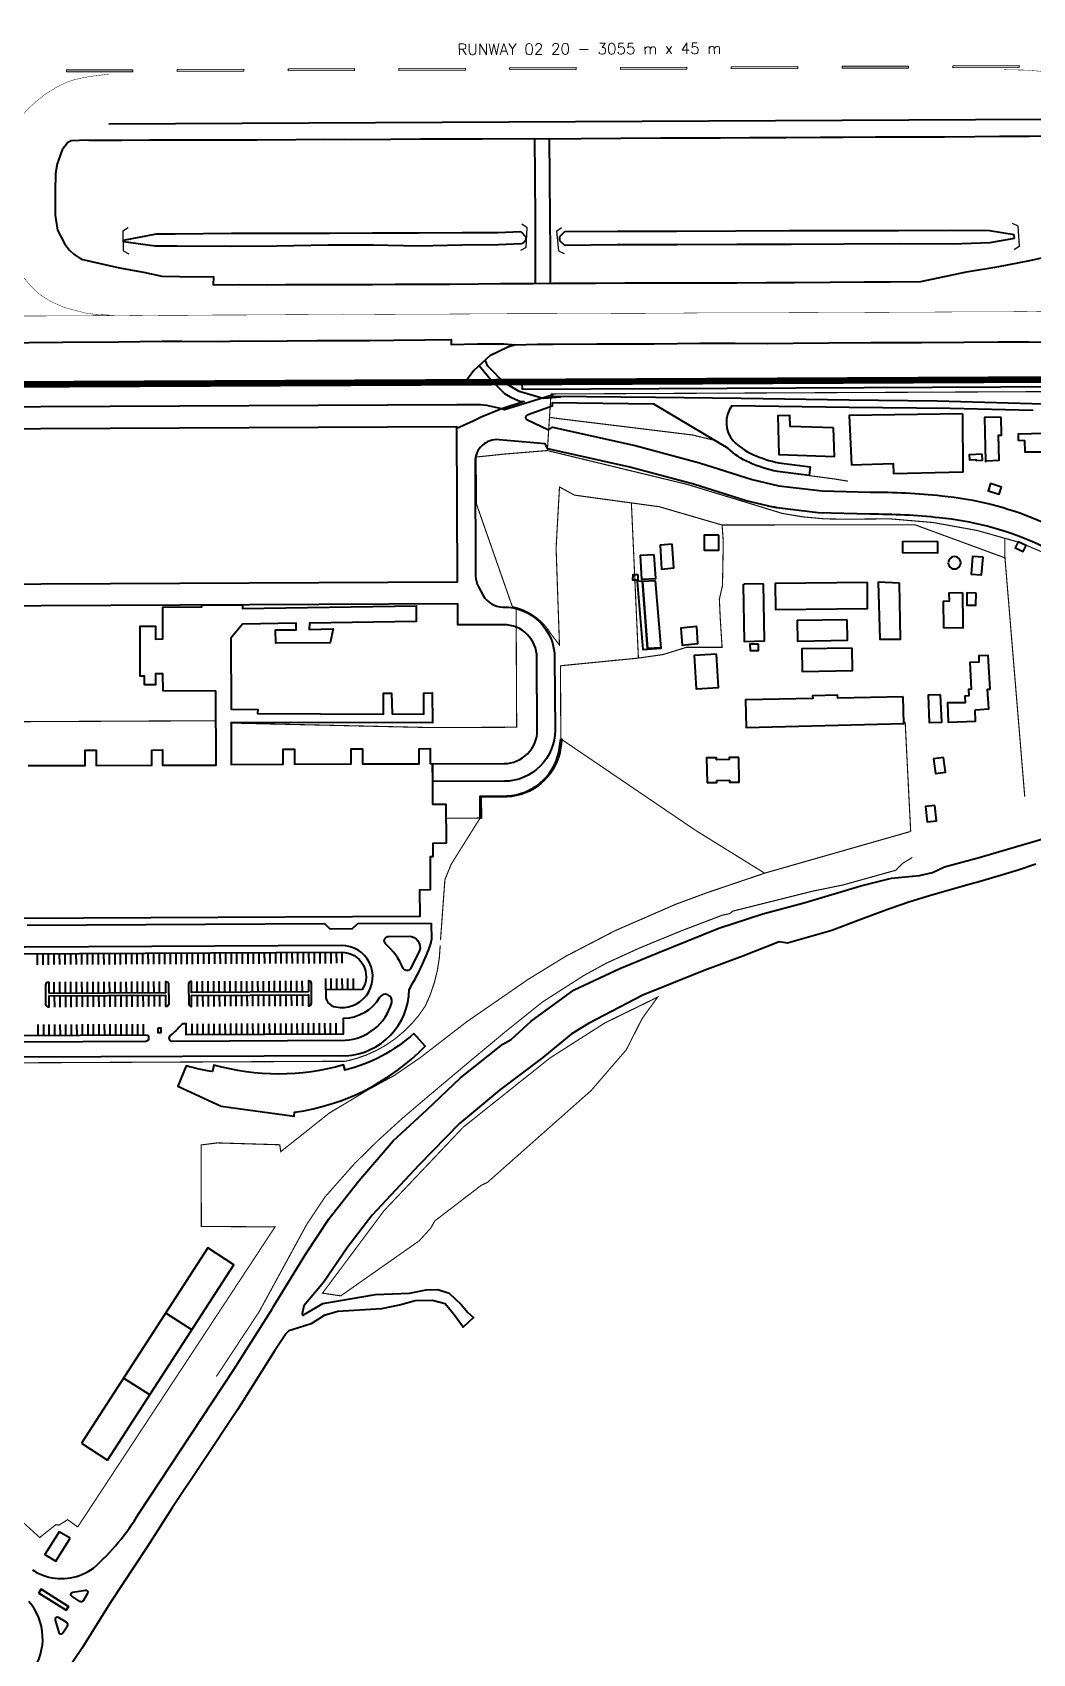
# Model space of a CAD drawing. Header units: metres. Extents: x 428 to 1115, y -4076 to 3914.
# Drawn here: x 932.358 to 932.749, y -369.379 to -368.745 of the extents above; entities that cross this region are included whole.
import ezdxf

# ---------------------------------------------------------------- set-up
doc = ezdxf.new("R2010")
doc.units = ezdxf.units.M
doc.header["$MEASUREMENT"] = 0
for name, pattern in [('CENTER', [50.8, 31.75, -6.35, 6.35, -6.35]), ('DASHED', [0.75, 0.5, -0.25]), ('HIDDEN', [9.525, 6.35, -3.175])]:
    doc.linetypes.add(name, pattern=pattern)
for name, color, linetype, lineweight in [('C-ANNO-SYMB-1', 253, 'Continuous', 5), ('C-BLDG', 253, 'Continuous', 5), ('C-CLER-AERO', 253, 'Continuous', 5), ('C-FENC-AIRF-SECU', 253, 'DASHED', 0), ('C-NTWK-WATR-AIRF', 253, 'HIDDEN', 0), ('C-PARK-MARK', 253, 'Continuous', 9), ('C-ROAD-AIRF', 253, 'Continuous', 5), ('C-ROAD-LAND', 253, 'Continuous', 9), ('C-RUNN', 253, 'Continuous', 5), ('C-RUNN-CNTR', 253, 'Continuous', 18), ('C-RUNN-MARK', 253, 'Continuous', 0), ('C-SHLD', 253, 'Continuous', 5)]:
    doc.layers.add(name, color=color, linetype=linetype, lineweight=lineweight)
for name, color, linetype in [('C-BLDG-TERM', 253, 'Continuous'), ('C-STRM-HEAD WALL', 253, 'Continuous'), ('C-TAXI-OTLN', 4, 'Continuous')]:
    doc.layers.add(name, color=color, linetype=linetype)
doc.styles.add('ADPI R', font='swiss.ttf')
doc.styles.add('VPP-MFME-01$0$Standard', font='txt')
doc.linetypes.add('OLS', pattern='A,4,-2,4,-2,["OLS",ADPI R,S=1.2,R=0,X=-1.7,Y=-0.5],-2,4,-2,4,-2', length=26)

# ---------------------------------------------------------------- blocks, each defined once
blk = doc.blocks.new('Kholsi_Close-flat-1')
at = {"layer": 'C-STRM-HEAD WALL', "ltscale": 0.1}
for points in [[(-0.1, 4.5), (2.35, 6.02)], [(-0.1, 4.5), (0.1, -4.5)], [(0.1, -4.5), (2.61, -5.91)]]:
    blk.add_lwpolyline(points, dxfattribs=at)
blk = doc.blocks.new('Kholsi_Close-flat-2')
at = {"layer": 'C-STRM-HEAD WALL', "ltscale": 0.1}
for points in [[(-0.26, 4.49), (-2.82, 5.81)], [(0.26, -4.49), (-0.26, 4.49)], [(0.26, -4.49), (-2.13, -6.1)]]:
    blk.add_lwpolyline(points, dxfattribs=at)
blk = doc.blocks.new('Kholsi_Close-flat-8')
at = {"layer": 'C-STRM-HEAD WALL', "ltscale": 0.1}
for points in [[(0.22, 4.49), (-2.18, 6.08)], [(-0.22, -4.49), (0.22, 4.49)], [(-0.22, -4.49), (-2.77, -5.83)]]:
    blk.add_lwpolyline(points, dxfattribs=at)
blk = doc.blocks.new('Kholsi_Close-flat-9')
at = {"layer": 'C-STRM-HEAD WALL', "ltscale": 0.1}
for points in [[(-0.43, 4.48), (1.9, 6.17)], [(-0.43, 4.48), (0.43, -4.48)], [(0.43, -4.48), (3.04, -5.7)]]:
    blk.add_lwpolyline(points, dxfattribs=at)
blk = doc.blocks.new('*U17')
at = {"layer": 'C-RUNN-MARK'}
for points in [[(634359.72, 3065194.24), (634358.88, 3065194.57), (634347.93, 3065166.64), (634348.77, 3065166.31)], [(634341.48, 3065147.69), (634340.64, 3065148.02), (634329.69, 3065120.09), (634330.53, 3065119.76)], [(634323.23, 3065101.14), (634322.39, 3065101.47), (634311.45, 3065073.53), (634312.29, 3065073.21)], [(634304.99, 3065054.59), (634304.15, 3065054.91), (634293.21, 3065026.98), (634294.04, 3065026.65)], [(634286.75, 3065008.03), (634285.91, 3065008.36), (634274.96, 3064980.43), (634275.8, 3064980.1)], [(634268.5, 3064961.48), (634267.67, 3064961.81), (634256.72, 3064933.88), (634257.56, 3064933.55)], [(634250.26, 3064914.93), (634249.42, 3064915.25), (634238.48, 3064887.32), (634239.31, 3064886.99)], [(634232.02, 3064868.37), (634231.18, 3064868.7), (634220.23, 3064840.77), (634221.07, 3064840.44)], [(634213.77, 3064821.82), (634212.94, 3064822.15), (634201.99, 3064794.22), (634202.83, 3064793.89)]]:
    blk.add_hatch(color=256, dxfattribs=at).paths.add_polyline_path(points)
for points in [[(634358.88, 3065194.57), (634347.93, 3065166.64), (634348.77, 3065166.31), (634359.72, 3065194.24)], [(634340.64, 3065148.02), (634329.69, 3065120.09), (634330.53, 3065119.76), (634341.48, 3065147.69)], [(634322.39, 3065101.47), (634311.45, 3065073.53), (634312.29, 3065073.21), (634323.23, 3065101.14)], [(634304.15, 3065054.91), (634293.21, 3065026.98), (634294.04, 3065026.65), (634304.99, 3065054.59)], [(634285.91, 3065008.36), (634274.96, 3064980.43), (634275.8, 3064980.1), (634286.75, 3065008.03)], [(634267.67, 3064961.81), (634256.72, 3064933.88), (634257.56, 3064933.55), (634268.5, 3064961.48)], [(634249.42, 3064915.25), (634238.48, 3064887.32), (634239.31, 3064886.99), (634250.26, 3064914.93)], [(634231.18, 3064868.7), (634220.23, 3064840.77), (634221.07, 3064840.44), (634232.02, 3064868.37)], [(634212.94, 3064822.15), (634201.99, 3064794.22), (634202.83, 3064793.89), (634213.77, 3064821.82)]]:
    blk.add_lwpolyline(points, close=True, dxfattribs=at)

msp = doc.modelspace()

# ---------------------------------------------------------------- linework, layer by layer
at = {"layer": 'C-BLDG', "lineweight": 40}
for points in [[(932.67073, -368.89949), (932.65382, -368.89902), (932.65369, -368.89469), (932.64902, -368.89477), (932.64947, -368.91002), (932.67121, -368.91068)], [(932.72139, -368.89403), (932.67697, -368.89472), (932.67782, -368.91399), (932.69406, -368.91354), (932.69419, -368.91745), (932.72153, -368.9167)], [(932.73638, -368.89534), (932.72978, -368.89554), (932.73016, -368.91265), (932.73054, -368.91262), (932.73054, -368.91238), (932.73556, -368.91214), (932.73526, -368.90238), (932.73652, -368.90233)], [(932.75347, -368.90176), (932.74296, -368.902), (932.74293, -368.90439), (932.74546, -368.90449), (932.74555, -368.90889), (932.75375, -368.90888)], [(932.72885, -368.90985), (932.72382, -368.91008), (932.72394, -368.91203), (932.72644, -368.91188), (932.72654, -368.91227), (932.72899, -368.91219)], [(932.73643, -368.92268), (932.7322, -368.92128), (932.73129, -368.92413), (932.73551, -368.92552)], [(932.62595, -368.94148), (932.62021, -368.94147), (932.6202, -368.94733), (932.62594, -368.94734)], [(932.71155, -368.94396), (932.69771, -368.94412), (932.69772, -368.94827), (932.71152, -368.94837)], [(932.60072, -368.94917), (932.59516, -368.94952), (932.59577, -368.95875), (932.60131, -368.9584)], [(932.60769, -368.94503), (932.60298, -368.94545), (932.60359, -368.95475), (932.60831, -368.95433)], [(932.72929, -368.95014), (932.72518, -368.94984), (932.72456, -368.95678), (932.72867, -368.95708)], [(932.74613, -368.9456), (932.74296, -368.94412), (932.74176, -368.94648), (932.74492, -368.94796)], [(932.59439, -368.95705), (932.59228, -368.957), (932.59224, -368.95898), (932.59435, -368.95902)], [(932.59606, -368.95947), (932.59407, -368.95964), (932.59629, -368.98625), (932.60343, -368.98565), (932.60342, -368.98555), (932.59811, -368.98586)], [(932.60124, -368.95938), (932.59607, -368.95969), (932.59811, -368.98586), (932.60342, -368.98555)], [(932.64343, -368.96059), (932.6358, -368.9607), (932.6355, -368.96096), (932.63582, -368.98312), (932.64386, -368.9829)], [(932.68407, -368.96004), (932.64799, -368.96046), (932.64805, -368.97057), (932.68413, -368.97016)], [(932.69661, -368.96029), (932.68828, -368.95994), (932.68893, -368.98223), (932.69699, -368.98225)], [(932.72134, -368.96407), (932.7159, -368.96418), (932.71595, -368.96731), (932.71367, -368.9674), (932.71375, -368.97768), (932.72145, -368.97769), (932.72143, -368.97624)], [(932.72651, -368.96414), (932.72295, -368.96412), (932.72294, -368.96891), (932.7265, -368.96893)], [(932.67615, -368.97459), (932.65663, -368.97489), (932.65669, -368.98293), (932.67622, -368.98264)], [(932.6173, -368.97727), (932.61113, -368.97782), (932.61162, -368.98447), (932.6178, -368.98392)], [(932.625, -368.98799), (932.61625, -368.98857), (932.61704, -369.00161), (932.62583, -369.00105)], [(932.6414, -368.98409), (932.63802, -368.98416), (932.63824, -368.98665), (932.64151, -368.98662)], [(932.6781, -368.98569), (932.6584, -368.98597), (932.65854, -368.99477), (932.67824, -368.99448)], [(932.72616, -369.00981), (932.73154, -369.00944), (932.73102, -369.00173), (932.73209, -369.00168), (932.73132, -368.9886), (932.72756, -368.98871), (932.72766, -368.99119), (932.72404, -368.99136), (932.72459, -369.00173), (932.72351, -369.00185), (932.72368, -369.00436), (932.72217, -369.00449), (932.72231, -369.00703), (932.71538, -369.00713), (932.71567, -369.01468), (932.72633, -369.01423)], [(932.69801, -369.00476), (932.67246, -369.00526), (932.67238, -369.00413), (932.66262, -369.00432), (932.6627, -369.00545), (932.63636, -369.00596), (932.6367, -369.01668), (932.69828, -369.01516)], [(932.71264, -369.00395), (932.70774, -369.0041), (932.70821, -369.01473), (932.71311, -369.01459)], [(932.63377, -369.02842), (932.63371, -369.02842), (932.63001, -369.02847), (932.63001, -369.02925), (932.62501, -369.02932), (932.625, -369.02854), (932.62117, -369.02859), (932.62136, -369.03825), (932.62513, -369.0382), (932.62511, -369.03742), (932.63011, -369.03735), (932.63013, -369.03813), (932.6339, -369.03808)], [(932.71384, -369.02847), (932.70988, -369.02902), (932.71063, -369.03473), (932.71459, -369.03418)], [(932.71042, -369.04729), (932.7068, -369.04764), (932.70738, -369.05359), (932.711, -369.05324)], [(932.4066, -369.13433), (932.40661, -369.13606), (932.40791, -369.13605), (932.4079, -369.13432)], [(932.37677, -369.29668), (932.38696, -369.30327), (932.43633, -369.22686), (932.42615, -369.22028), (932.37677, -369.29668)], [(932.37234, -369.33385), (932.36809, -369.33128), (932.36244, -369.3402), (932.36668, -369.34276)]]:
    msp.add_lwpolyline(points, close=True, dxfattribs=at)
for points in [[(932.71567, -368.95233, 1), (932.72051, -368.95231, 1)], [(932.56417, -369.02119), (932.56452, -369.02124), (932.56372, -369.02655, -0.339009), (932.54309, -369.04385), (932.53293, -369.0439), (932.53296, -369.05214), (932.53261, -369.05215), (932.53258, -369.04356), (932.54309, -369.04351, 0.338767), (932.56338, -369.02649), (932.56417, -369.02119)], [(932.47972, -369.15077), (932.47921, -369.1487, -0.141136), (932.4285, -369.14875), (932.428, -369.15129, -0.037087), (932.41774, -369.14909), (932.41442, -369.157), (932.43134, -369.16486), (932.45985, -369.16881), (932.46007, -369.16719, 0.166298), (932.51116, -369.14138), (932.5067, -369.13646, -0.123799), (932.47972, -369.15077), (932.47921, -369.1487)]]:
    msp.add_lwpolyline(points, format="xyb", close=True, dxfattribs=at)
for points in [[(932.41988, -369.25233), (932.40969, -369.24575)], [(932.40342, -369.2778), (932.39323, -369.27121)]]:
    msp.add_lwpolyline(points, dxfattribs=at)
at = {"layer": 'C-BLDG-TERM', "lineweight": 40}
msp.add_lwpolyline([(932.35587, -369.03163), (932.37819, -369.03155), (932.37817, -369.02562), (932.38247, -369.02561), (932.38249, -369.03154), (932.40422, -369.03144), (932.40421, -369.02554), (932.40847, -369.02553), (932.40849, -369.03142), (932.42939, -369.03146), (932.42939, -369.03146), (932.42927, -369.00249), (932.40864, -369.00243), (932.4086, -368.99578), (932.40571, -368.99579), (932.40573, -369.00007), (932.40141, -369.00009), (932.4014, -368.99671), (932.39975, -368.99672), (932.39967, -368.97716), (932.40565, -368.97714), (932.40567, -368.98214), (932.40851, -368.98212), (932.40855, -368.96966), (932.42379, -368.96953), (932.42378, -368.96894), (932.43965, -368.96882), (932.43967, -368.9702), (932.50755, -368.9692), (932.50757, -368.9753), (932.46584, -368.97591), (932.46579, -368.97847), (932.47513, -368.97815), (932.47392, -368.98363), (932.45272, -368.9838), (932.45267, -368.97855), (932.46067, -368.9785), (932.46065, -368.97598), (932.43976, -368.97629), (932.4351, -368.98184), (932.43525, -369.00962), (932.44568, -369.00971), (932.44554, -369.01125), (932.49481, -369.01148), (932.49488, -369.0033), (932.49802, -369.00327), (932.49817, -369.01142), (932.51055, -369.01148), (932.51065, -369.00327), (932.51387, -369.00322), (932.51398, -369.01491), (932.43528, -369.01481), (932.4353, -369.03117), (932.45558, -369.03107), (932.45555, -369.0252), (932.46004, -369.02519), (932.46005, -369.03112), (932.48219, -369.031), (932.48218, -369.02512), (932.48666, -369.02511), (932.48668, -369.03098), (932.50882, -369.03092), (932.5088, -369.02503), (932.51311, -369.02501), (932.51312, -369.03085), (932.51406, -369.03097), (932.51405, -369.04669), (932.51924, -369.04666), (932.51931, -369.06203), (932.51412, -369.06206), (932.51414, -369.06726), (932.51303, -369.06726), (932.51308, -369.08029), (932.50893, -369.08031), (932.50898, -369.09061), (932.35124, -369.09139)], dxfattribs=at)
at = {"layer": 'C-CLER-AERO', "linetype": 'OLS', "lineweight": 40, "const_width": 0.0026, "flags": 128}
msp.add_lwpolyline([(931.30787, -368.6449), (933.95037, -368.63238), (933.95155, -368.87496), (931.30902, -368.88749), (931.30787, -368.6449)], close=True, dxfattribs=at)
at = {"layer": 'C-FENC-AIRF-SECU', "lineweight": 40, "ltscale": 0.2, "const_width": 0.000433, "flags": 128}
for points in [[(932.56032, -368.88628), (932.55891, -368.90841)], [(933.58705, -368.88141), (932.56032, -368.88628)], [(932.43528, -369.015), (932.51398, -369.01678), (932.54691, -369.01663), (932.54669, -368.96989), (932.54521, -368.96943), (932.53117, -368.9293), (932.53108, -368.91095), (932.5421, -368.90979), (932.55891, -368.90841)], [(932.56404, -368.99259), (932.59451, -368.98959), (932.59176, -368.9289), (932.60262, -368.93037)], [(932.60262, -368.93037), (932.62722, -368.93754), (932.70258, -368.93743), (932.73782, -368.95039), (932.73778, -368.94254)], [(932.59451, -368.98959), (932.60415, -368.9882), (932.61327, -368.98538), (932.62723, -368.98536), (932.62653, -368.97449), (932.62616, -368.96656), (932.62738, -368.96121), (932.62769, -368.94419), (932.62723, -368.93754)], [(932.73782, -368.95039), (932.74556, -369.04381)], [(932.56417, -369.02119), (932.56404, -368.99259)], [(932.42932, -369.01409), (932.19833, -369.01519)], [(932.69828, -369.0147), (932.69881, -369.01468), (932.70096, -369.05738)], [(932.61692, -369.05701), (932.56417, -369.02119)], [(932.51884, -369.07627), (932.52128, -369.07026), (932.53261, -369.05215), (932.519, -369.05221)], [(932.61692, -369.05701), (932.64386, -369.07372)], [(932.64384, -369.07372), (932.70097, -369.05738)], [(932.42949, -369.27058), (932.4462, -369.24529), (932.46484, -369.21106), (932.47206, -369.20026), (932.48353, -369.18728), (932.4928, -369.17818), (932.5024, -369.16943), (932.5123, -369.16101), (932.52888, -369.14707), (932.54256, -369.13568), (932.55699, -369.1241), (932.57312, -369.11377), (932.58192, -369.10894), (932.5952, -369.10288), (932.61116, -369.09632), (932.62719, -369.0902), (932.63033, -369.08949), (932.6313, -369.0886), (932.66289, -369.0807), (932.6744, -369.07836), (932.69506, -369.07259), (932.69786, -369.06985), (932.70161, -369.06754)], [(932.37527, -369.32943), (932.45242, -369.21208), (932.42362, -369.21188), (932.42352, -369.18002), (932.42985, -369.17922), (932.45426, -369.17994), (932.45468, -369.18263), (932.4737, -369.16751), (932.48882, -369.15845), (932.49901, -369.15286), (932.50928, -369.14583), (932.52299, -369.13522), (932.52722, -369.13195), (932.55133, -369.11529), (932.56609, -369.10622), (932.58531, -369.09625), (932.60913, -369.08587), (932.62132, -369.08136), (932.64386, -369.07372)], [(932.51713, -369.09983), (932.51884, -369.07627)], [(932.32632, -369.29835), (932.35054, -369.32458), (932.36042, -369.33356), (932.36674, -369.32853), (932.36795, -369.32872), (932.37134, -369.32659), (932.37527, -369.32943)]]:
    msp.add_lwpolyline(points, dxfattribs=at)
for points in [[(932.55976, -368.89548), (932.61568, -368.90233), (932.62424, -368.90441), (932.62991, -368.90786, 0.069344), (932.63704, -368.91266, 0.063344), (932.64885, -368.91664), (932.66128, -368.91822), (932.67083, -368.91948), (932.67646, -368.92039)], [(932.55891, -368.90841), (932.61358, -368.92166), (932.65081, -368.93301, 0.055323), (932.67558, -368.93527, -0.094697), (932.74351, -368.94434, -0.217915), (932.80357, -369.004, 0.214899), (932.83484, -369.02579), (933.27546, -369.05247)], [(932.59176, -368.9289), (932.56952, -368.92585), (932.56365, -368.92266), (932.56232, -368.94651), (932.56364, -368.98447), (932.5604, -368.98027, 0.210377), (932.54521, -368.96943, 18705.798356)], [(932.32632, -369.29835, -0.016241), (932.32541, -369.29346), (932.32486, -369.17693, -0.220897), (932.33362, -369.15784, -0.079028), (932.34857, -369.1487, -0.096729), (932.35264, -369.14789), (932.48002, -369.14729, 0.202579), (932.51118, -369.12568, 0.107027), (932.51701, -369.10195)]]:
    msp.add_lwpolyline(points, format="xyb", dxfattribs=at)
msp.add_lwpolyline([(932.60202, -369.12221), (932.58141, -369.13229), (932.56002, -369.14594), (932.52602, -369.17307), (932.49507, -369.2057), (932.47098, -369.23799), (932.47814, -369.23904), (932.49001, -369.23071), (932.50881, -369.21751), (932.51325, -369.21261), (932.51493, -369.20971), (932.53308, -369.19579), (932.53548, -369.19466), (932.57602, -369.15874), (932.58977, -369.14279), (932.59596, -369.13058), (932.60202, -369.12221)], close=True, dxfattribs=at)
at = {"layer": 'C-NTWK-WATR-AIRF', "lineweight": 40}
msp.add_line((932.54899, -368.88195), (932.54901, -368.88455), dxfattribs=at)
at = {"layer": 'C-NTWK-WATR-AIRF', "lineweight": 40, "flags": 128}
for points in [[(932.55054, -368.8261), (932.54998, -368.82678), (932.54875, -368.82761), (932.53975, -368.82798), (932.52552, -368.82802), (932.50852, -368.82843), (932.49076, -368.82812), (932.47325, -368.82808), (932.45307, -368.82849), (932.43492, -368.82858), (932.4141, -368.82851), (932.40558, -368.82852), (932.39318, -368.82673), (932.39324, -368.8261), (932.4061, -368.82359), (932.41341, -368.82364), (932.43538, -368.82342), (932.45301, -368.8234), (932.47367, -368.82333), (932.4904, -368.82325), (932.50853, -368.82323), (932.52572, -368.82311), (932.53951, -368.82307), (932.54855, -368.82275), (932.55052, -368.82482)], [(932.74153, -368.82539), (932.74138, -368.82409), (932.73177, -368.82253), (932.71637, -368.82229), (932.69623, -368.82241), (932.67448, -368.82253), (932.65343, -368.82248), (932.63258, -368.82257), (932.60943, -368.82271), (932.58638, -368.82268), (932.56563, -368.8228), (932.56368, -368.82478), (932.5637, -368.82619), (932.56564, -368.8281), (932.58621, -368.82785), (932.60955, -368.82776), (932.63302, -368.82775), (932.65421, -368.82767), (932.67478, -368.82758), (932.69746, -368.82747), (932.71733, -368.8275), (932.73204, -368.82704)]]:
    msp.add_lwpolyline(points, close=True, dxfattribs=at)
at = {"layer": 'C-NTWK-WATR-AIRF', "lineweight": 40}
for points in [[(933.24446, -368.81984, -0.241082), (933.18715, -368.87762, -0.048428), (933.16973, -368.87901), (932.54899, -368.88195)], [(933.24541, -368.82504, -0.228219), (933.18779, -368.88014, -0.048841), (933.16972, -368.88161), (932.54901, -368.88455)]]:
    msp.add_lwpolyline(points, format="xyb", dxfattribs=at)
at = {"layer": 'C-PARK-MARK', "lineweight": 40}
for points in [[(932.35958, -369.10953), (932.35956, -369.1052)], [(932.36174, -369.10952), (932.36172, -369.10519)], [(932.36391, -369.10951), (932.36389, -369.10518)], [(932.36608, -369.1095), (932.36605, -369.10517)], [(932.36824, -369.10949), (932.36822, -369.10516)], [(932.37041, -369.10948), (932.37039, -369.10515)], [(932.37257, -369.10947), (932.37255, -369.10514)], [(932.37474, -369.10946), (932.37472, -369.10513)], [(932.37691, -369.10945), (932.37688, -369.10512)], [(932.37907, -369.10944), (932.37905, -369.10511)], [(932.38124, -369.10943), (932.38122, -369.1051)], [(932.3834, -369.10942), (932.38338, -369.10509)], [(932.38557, -369.10941), (932.38555, -369.10508)], [(932.38773, -369.1094), (932.38771, -369.10507)], [(932.3899, -369.10939), (932.38988, -369.10506)], [(932.39207, -369.10938), (932.39205, -369.10505)], [(932.39423, -369.10937), (932.39421, -369.10504)], [(932.3964, -369.10936), (932.39638, -369.10503)], [(932.39856, -369.10935), (932.39854, -369.10502)], [(932.40073, -369.10934), (932.40071, -369.10501)], [(932.4029, -369.10933), (932.40288, -369.105)], [(932.40506, -369.10932), (932.40504, -369.10499)], [(932.40723, -369.10931), (932.40721, -369.10498)], [(932.40939, -369.1093), (932.40937, -369.10497)], [(932.41156, -369.10929), (932.41154, -369.10495)], [(932.41373, -369.10928), (932.41371, -369.10494)], [(932.41589, -369.10927), (932.41587, -369.10493)], [(932.41806, -369.10926), (932.41804, -369.10492)], [(932.42022, -369.10925), (932.4202, -369.10491)], [(932.42239, -369.10924), (932.42237, -369.1049)], [(932.42456, -369.10923), (932.42454, -369.10489)], [(932.42672, -369.10921), (932.4267, -369.10488)], [(932.42889, -369.1092), (932.42887, -369.10487)], [(932.43105, -369.10919), (932.43103, -369.10486)], [(932.43322, -369.10918), (932.4332, -369.10485)], [(932.43539, -369.10917), (932.43537, -369.10484)], [(932.43755, -369.10916), (932.43753, -369.10483)], [(932.43972, -369.10915), (932.4397, -369.10482)], [(932.44188, -369.10914), (932.44186, -369.10481)], [(932.44405, -369.10913), (932.44403, -369.1048)], [(932.44622, -369.10912), (932.4462, -369.10479)], [(932.44838, -369.10911), (932.44836, -369.10478)], [(932.45055, -369.1091), (932.45053, -369.10477)], [(932.45271, -369.10909), (932.45269, -369.10476)], [(932.45488, -369.10908), (932.45486, -369.10475)], [(932.45705, -369.10907), (932.45703, -369.10474)], [(932.45921, -369.10906), (932.45919, -369.10473)], [(932.46138, -369.10905), (932.46136, -369.10472)], [(932.46354, -369.10904), (932.46352, -369.10471)], [(932.46571, -369.10903), (932.46569, -369.1047)], [(932.46788, -369.10902), (932.46786, -369.10469)], [(932.47004, -369.10901), (932.47002, -369.10468)], [(932.47221, -369.109), (932.47219, -369.10467)], [(932.47437, -369.10899), (932.47435, -369.10466)], [(932.47654, -369.10898), (932.47652, -369.10465)], [(932.47871, -369.10897), (932.47869, -369.10464)], [(932.47226, -369.1193), (932.47224, -369.11497)], [(932.47442, -369.11929), (932.4744, -369.11496)], [(932.47659, -369.11928), (932.47657, -369.11495)], [(932.47875, -369.11927), (932.47873, -369.11493)], [(932.48092, -369.11926), (932.4809, -369.11492)], [(932.48309, -369.11925), (932.48307, -369.11491)], [(932.36613, -369.12063), (932.36611, -369.11629)], [(932.36829, -369.12061), (932.36827, -369.11628)], [(932.37046, -369.1206), (932.37044, -369.11627)], [(932.37263, -369.12059), (932.37261, -369.11626)], [(932.37479, -369.12058), (932.37477, -369.11625)], [(932.37696, -369.12057), (932.37694, -369.11624)], [(932.37912, -369.12056), (932.3791, -369.11623)], [(932.38129, -369.12055), (932.38127, -369.11622)], [(932.38346, -369.12054), (932.38344, -369.11621)], [(932.38562, -369.12053), (932.3856, -369.1162)], [(932.38779, -369.12052), (932.38777, -369.11619)], [(932.38995, -369.12051), (932.38993, -369.11618)], [(932.39212, -369.1205), (932.3921, -369.11617)], [(932.39429, -369.12049), (932.39427, -369.11616)], [(932.39645, -369.12048), (932.39643, -369.11615)], [(932.39862, -369.12047), (932.3986, -369.11614)], [(932.40078, -369.12046), (932.40076, -369.11613)], [(932.40295, -369.12045), (932.40293, -369.11612)], [(932.40512, -369.12044), (932.40509, -369.11611)], [(932.40728, -369.12043), (932.40726, -369.1161)], [(932.42196, -369.12036), (932.42194, -369.11603)], [(932.42196, -369.12151), (932.42199, -369.12584)], [(932.42413, -369.12035), (932.4241, -369.11602)], [(932.42413, -369.1215), (932.42415, -369.12583)], [(932.42629, -369.12034), (932.42627, -369.11601)], [(932.4263, -369.12149), (932.42632, -369.12582)], [(932.42846, -369.12033), (932.42844, -369.116)], [(932.42846, -369.12148), (932.42848, -369.12581)], [(932.43062, -369.12032), (932.4306, -369.11599)], [(932.43063, -369.12147), (932.43065, -369.1258)], [(932.43279, -369.12031), (932.43277, -369.11598)], [(932.43279, -369.12146), (932.43281, -369.12579)], [(932.43495, -369.1203), (932.43493, -369.11597)], [(932.43496, -369.12145), (932.43498, -369.12578)], [(932.43712, -369.12029), (932.4371, -369.11596)], [(932.43713, -369.12144), (932.43715, -369.12577)], [(932.43929, -369.12028), (932.43927, -369.11595)], [(932.43929, -369.12143), (932.43931, -369.12576)], [(932.44145, -369.12027), (932.44143, -369.11594)], [(932.44146, -369.12142), (932.44148, -369.12575)], [(932.44362, -369.12026), (932.4436, -369.11593)], [(932.44362, -369.1214), (932.44364, -369.12574)], [(932.44578, -369.12025), (932.44576, -369.11592)], [(932.44579, -369.12139), (932.44581, -369.12573)], [(932.44795, -369.12024), (932.44793, -369.11591)], [(932.44796, -369.12138), (932.44798, -369.12572)], [(932.45012, -369.12023), (932.4501, -369.1159)], [(932.45012, -369.12137), (932.45014, -369.12571)], [(932.45228, -369.12022), (932.45226, -369.11589)], [(932.45229, -369.12136), (932.45231, -369.1257)], [(932.45445, -369.12021), (932.45443, -369.11587)], [(932.45445, -369.12135), (932.45447, -369.12569)], [(932.45661, -369.1202), (932.45659, -369.11586)], [(932.45662, -369.12134), (932.45664, -369.12568)], [(932.45878, -369.12019), (932.45876, -369.11585)], [(932.45879, -369.12133), (932.45881, -369.12566)], [(932.46095, -369.12018), (932.46093, -369.11584)], [(932.46095, -369.12132), (932.46097, -369.12565)], [(932.46311, -369.12017), (932.46309, -369.11583)], [(932.46312, -369.12131), (932.46314, -369.12564)], [(932.36613, -369.12177), (932.36615, -369.1261)], [(932.3683, -369.12176), (932.36832, -369.12609)], [(932.37047, -369.12175), (932.37049, -369.12608)], [(932.37263, -369.12174), (932.37265, -369.12607)], [(932.3748, -369.12173), (932.37482, -369.12606)], [(932.37696, -369.12172), (932.37698, -369.12605)], [(932.37913, -369.12171), (932.37915, -369.12604)], [(932.3813, -369.1217), (932.38132, -369.12603)], [(932.38346, -369.12169), (932.38348, -369.12602)], [(932.38563, -369.12168), (932.38565, -369.12601)], [(932.38779, -369.12167), (932.38781, -369.126)], [(932.38996, -369.12166), (932.38998, -369.12599)], [(932.39212, -369.12165), (932.39215, -369.12598)], [(932.39429, -369.12164), (932.39431, -369.12597)], [(932.39646, -369.12163), (932.39648, -369.12596)], [(932.39862, -369.12162), (932.39864, -369.12595)], [(932.40079, -369.12161), (932.40081, -369.12594)], [(932.40295, -369.1216), (932.40298, -369.12593)], [(932.40512, -369.12159), (932.40514, -369.12592)], [(932.40729, -369.12158), (932.40731, -369.12591)], [(932.35969, -369.13293), (932.35971, -369.13726)], [(932.36185, -369.13292), (932.36187, -369.13725)], [(932.36402, -369.13291), (932.36404, -369.13724)], [(932.36619, -369.13289), (932.36621, -369.13723)], [(932.36835, -369.13288), (932.36837, -369.13722)], [(932.37052, -369.13287), (932.37054, -369.13721)], [(932.37268, -369.13286), (932.3727, -369.1372)], [(932.37485, -369.13285), (932.37487, -369.13719)], [(932.37702, -369.13284), (932.37704, -369.13718)], [(932.37918, -369.13283), (932.3792, -369.13717)], [(932.38135, -369.13282), (932.38137, -369.13715)], [(932.38351, -369.13281), (932.38353, -369.13714)], [(932.38568, -369.1328), (932.3857, -369.13713)], [(932.38785, -369.13279), (932.38787, -369.13712)], [(932.39001, -369.13278), (932.39003, -369.13711)], [(932.39218, -369.13277), (932.3922, -369.1371)], [(932.39434, -369.13276), (932.39436, -369.13709)], [(932.39651, -369.13275), (932.39653, -369.13708)], [(932.39868, -369.13274), (932.3987, -369.13707)], [(932.40084, -369.13273), (932.40086, -369.13706)], [(932.41985, -369.13264), (932.41987, -369.13697)], [(932.42202, -369.13263), (932.42204, -369.13696)], [(932.42418, -369.13262), (932.4242, -369.13695)], [(932.42635, -369.13261), (932.42637, -369.13694)], [(932.42852, -369.1326), (932.42854, -369.13693)], [(932.43068, -369.13259), (932.4307, -369.13692)], [(932.43285, -369.13258), (932.43287, -369.13691)], [(932.43501, -369.13257), (932.43503, -369.1369)], [(932.43718, -369.13256), (932.4372, -369.13689)], [(932.43934, -369.13255), (932.43937, -369.13688)], [(932.44151, -369.13254), (932.44153, -369.13687)], [(932.44368, -369.13253), (932.4437, -369.13686)], [(932.44584, -369.13252), (932.44586, -369.13685)], [(932.44801, -369.13251), (932.44803, -369.13684)], [(932.45017, -369.1325), (932.4502, -369.13683)], [(932.45234, -369.13249), (932.45236, -369.13682)], [(932.45451, -369.13248), (932.45453, -369.13681)], [(932.45667, -369.13247), (932.45669, -369.1368)], [(932.45884, -369.13246), (932.45886, -369.13679)], [(932.461, -369.13245), (932.46103, -369.13678)], [(932.46317, -369.13244), (932.46319, -369.13677)], [(932.46534, -369.13243), (932.46536, -369.13676)], [(932.4675, -369.13241), (932.46752, -369.13675)], [(932.46967, -369.1324), (932.46969, -369.13674)], [(932.47183, -369.13239), (932.47186, -369.13673)], [(932.474, -369.13238), (932.47402, -369.13672)], [(932.47617, -369.13237), (932.47619, -369.13671)]]:
    msp.add_lwpolyline(points, dxfattribs=at)
at = {"layer": 'C-ROAD-AIRF', "lineweight": 40}
for points in [[(932.55425, -368.8431), (932.55427, -368.83077), (932.55426, -368.81842), (932.55419, -368.80087), (932.55395, -368.78651)], [(932.55963, -368.78665), (932.55975, -368.80123), (932.55993, -368.81811), (932.55997, -368.83019), (932.56006, -368.84301)], [(932.54628, -368.86712), (932.5435, -368.86801), (932.53635, -368.87139), (932.53015, -368.87715), (932.52615, -368.88257)], [(932.56421, -368.88756), (932.55751, -368.888), (932.55541, -368.8875), (932.5532, -368.88693), (932.54782, -368.88528), (932.54391, -368.883), (932.54026, -368.88026), (932.53788, -368.87762), (932.53558, -368.87536), (932.53468, -368.87327)], [(932.53226, -368.87519), (932.53528, -368.87883), (932.53719, -368.88109), (932.53965, -368.88365), (932.54217, -368.88606), (932.54432, -368.88744), (932.54634, -368.88837), (932.54813, -368.88907), (932.54988, -368.88922), (932.54068, -368.89228), (932.53303, -368.89534), (932.52984, -368.89697), (932.52349, -368.89977)], [(932.19808, -368.9613), (932.52382, -368.95976), (932.52353, -368.89911), (932.19788, -368.90066)]]:
    msp.add_lwpolyline(points, dxfattribs=at)
for points in [[(932.19794, -368.89199), (932.52349, -368.89045), (932.53275, -368.89041, -0.051699), (932.54212, -368.89238), (932.56079, -368.88658), (932.56079, -368.88708), (932.60123, -368.88751), (932.6347, -368.88791), (932.67695, -368.88852), (932.7113, -368.88896), (932.75758, -368.89031)], [(932.7489, -368.89278), (932.71638, -368.89202), (932.67689, -368.89155), (932.631, -368.89094, 0.349956), (932.63159, -368.90466, 0.094243), (932.63929, -368.90994, 0.053951), (932.64942, -368.91322), (932.66171, -368.91478), (932.66128, -368.91822), (932.64885, -368.91664, -0.054543), (932.63789, -368.91311, -0.090068), (932.62946, -368.90742), (932.60055, -368.89031), (932.5608, -368.88969), (932.56081, -368.89111), (932.55098, -368.89463, 0.665272), (932.55089, -368.89623), (932.55937, -368.90032), (932.56097, -368.89928), (932.56097, -368.89928), (932.5932, -368.9065), (932.61842, -368.91326), (932.63898, -368.9197), (932.64943, -368.92216), (932.66637, -368.92422), (932.68511, -368.92468, -0.027278), (932.71308, -368.92609, -0.153367), (932.78393, -368.956, -0.153367)], [(932.7802, -368.96423, 0.158771), (932.71221, -368.93471, 0.027446), (932.68502, -368.93334), (932.66481, -368.93279), (932.6486, -368.93079, -0.027327), (932.64721, -368.93054), (932.63669, -368.92806), (932.616, -368.92158), (932.59113, -368.91492), (932.55908, -368.90773), (932.55807, -368.90572), (932.54007, -368.90416, 0.441232), (932.53066, -368.91283), (932.53087, -368.95752, 0.125245), (932.53195, -368.96166), (932.53385, -368.96512, 0.274717), (932.54148, -368.96961), (932.54174, -368.96961, -0.414214), (932.56176, -368.98944), (932.5619, -369.01775, -0.414214), (932.54206, -369.03777), (932.51409, -369.03791), (932.51406, -369.03097), (932.54203, -369.03084, 0.414214), (932.55497, -369.01778), (932.55483, -368.98947, 0.41421), (932.54177, -368.97654), (932.54175, -368.97654), (932.5239, -368.97663), (932.52386, -368.96842), (932.52386, -368.96842), (932.52386, -368.96842), (932.19812, -368.96997)]]:
    msp.add_lwpolyline(points, format="xyb", dxfattribs=at)
at = {"layer": 'C-ROAD-LAND', "lineweight": 40}
for p, q in [((932.74413, -369.06282), (932.77329, -369.05429)), ((932.72778, -369.06752), (932.74413, -369.06282)), ((932.71424, -369.07126), (932.72778, -369.06752)), ((932.68149, -369.07863), (932.69344, -369.07566)), ((932.69344, -369.07566), (932.70441, -369.07463)), ((932.70441, -369.07463), (932.70946, -369.07351)), ((932.70441, -369.07463), (932.70441, -369.07463)), ((932.70946, -369.07351), (932.71424, -369.07126)), ((932.65974, -369.08514), (932.68149, -369.07863)), ((932.62589, -369.09518), (932.64317, -369.08963)), ((932.64317, -369.08963), (932.65974, -369.08514)), ((932.35545, -369.09405), (932.47179, -369.09341)), ((932.47179, -369.09341), (932.47379, -369.09547)), ((932.47379, -369.09547), (932.48271, -369.09541)), ((932.48271, -369.09541), (932.48483, -369.09334)), ((932.48483, -369.09334), (932.51354, -369.09321)), ((932.51354, -369.09321), (932.51358, -369.09976)), ((932.60208, -369.10482), (932.62589, -369.09518)), ((932.58729, -369.11097), (932.60208, -369.10482)), ((932.56942, -369.11933), (932.58729, -369.11097)), ((932.55258, -369.13154), (932.56942, -369.11933)), ((932.54478, -369.13871), (932.55258, -369.13154)), ((932.54146, -369.14066), (932.54478, -369.13871)), ((932.47996, -369.14512), (932.35263, -369.14572)), ((932.525, -369.15382), (932.54146, -369.14066)), ((932.51183, -369.16632), (932.525, -369.15382)), ((932.49859, -369.1784), (932.51183, -369.16632)), ((932.48519, -369.194), (932.49859, -369.1784)), ((932.47364, -369.20885), (932.48519, -369.194)), ((932.4645, -369.2226), (932.47364, -369.20885)), ((932.45179, -369.24327), (932.4645, -369.2226)), ((932.43633, -369.26788), (932.45147, -369.24399)), ((932.45147, -369.24399), (932.45179, -369.24327)), ((932.39918, -369.32418), (932.43633, -369.26788))]:
    msp.add_line(p, q, dxfattribs=at)
msp.add_lwpolyline([(932.74991, -369.07024), (932.74297, -369.0725), (932.73515, -369.07495), (932.7281, -369.07695), (932.72336, -369.07829), (932.70827, -369.08262), (932.70068, -369.0849), (932.6927, -369.08766), (932.68046, -369.09227), (932.67013, -369.09609), (932.65284, -369.10112), (932.6495, -369.10061), (932.6353, -369.10613), (932.62027, -369.11178), (932.59617, -369.1214), (932.575, -369.13257), (932.56815, -369.13673), (932.55717, -369.14581), (932.54016, -369.15858), (932.52452, -369.17163), (932.50859, -369.18789), (932.49036, -369.20744), (932.48095, -369.21986), (932.47144, -369.23383), (932.46373, -369.24289), (932.46308, -369.24606), (932.46316, -369.24651), (932.46339, -369.24668), (932.46403, -369.24622), (932.46449, -369.24593), (932.47111, -369.24206), (932.4773, -369.24104), (932.49176, -369.23857), (932.50502, -369.23796), (932.51156, -369.23669), (932.51602, -369.23662), (932.52057, -369.23801), (932.52523, -369.24245), (932.52781, -369.24555), (932.53006, -369.24745), (932.52595, -369.25134), (932.52245, -369.24647), (932.51898, -369.2421), (932.51394, -369.2408), (932.50724, -369.24102), (932.5016, -369.24257), (932.49402, -369.24415), (932.47704, -369.2452), (932.47167, -369.2467), (932.46657, -369.24996), (932.45907, -369.2523), (932.45785, -369.25278), (932.45682, -369.25374), (932.45234, -369.26047), (932.45234, -369.26047), (932.45234, -369.26047), (932.43772, -369.28363), (932.42383, -369.30468), (932.41224, -369.32196), (932.40251, -369.3371), (932.38783, -369.35939), (932.3769, -369.37694), (932.36396, -369.39597)], dxfattribs=at)
for points in [[(932.40195, -369.13706), (932.35052, -369.1373), (932.35037, -369.10524), (932.47846, -369.10464, -0.594673), (932.48656, -369.11923), (932.47226, -369.1193), (932.47227, -369.12172, 0.381808), (932.47614, -369.126, 1.108748), (932.47845, -369.10204), (932.35469, -369.10262, -0.02255), (932.35352, -369.10258, -0.029001), (932.34143, -369.10083), (932.34143, -369.10083, 0.669219), (932.34054, -369.10216, -0.153944), (932.34609, -369.12438, 0.012978), (932.34581, -369.13249, 0.433889), (932.35296, -369.13966), (932.35258, -369.13966), (932.40196, -369.13942, 1)], [(932.49685, -369.09843), (932.50485, -369.09839, -0.502714), (932.50893, -369.10398), (932.5054, -369.11115, -0.50381), (932.50253, -369.11095, 0.107846), (932.49563, -369.10139, -0.645537), (932.49685, -369.09843, -0.617749)], [(932.36396, -369.12064), (932.4097, -369.12042), (932.40968, -369.11609), (932.40975, -369.11609, -0.414214), (932.41083, -369.11716), (932.41087, -369.12481, -0.414214), (932.40979, -369.1259), (932.40973, -369.1259), (932.40971, -369.12157), (932.36397, -369.12178), (932.36399, -369.12611), (932.36392, -369.12611, -0.414214), (932.36284, -369.12504), (932.3628, -369.11739, -0.414214), (932.36388, -369.1163), (932.36394, -369.1163), (932.36396, -369.12064)], [(932.4114, -369.13725, 0.720806), (932.41212, -369.13938), (932.4798, -369.13906, 0.322998), (932.49804, -369.12434, 0.879525), (932.49328, -369.12236, -0.266742), (932.4791, -369.13059), (932.47913, -369.13669), (932.41771, -369.13698), (932.41769, -369.13265), (932.41647, -369.13266, 0.224951), (932.41581, -369.13298, -0.060501), (932.4114, -369.13724, 0.060501)], [(932.46553, -369.12015), (932.41979, -369.12037), (932.41977, -369.11604), (932.41971, -369.11604, 0.414214), (932.41863, -369.11713), (932.41867, -369.12477, 0.414214), (932.41976, -369.12585), (932.41982, -369.12585), (932.4198, -369.12152), (932.46554, -369.1213), (932.46556, -369.12563), (932.46562, -369.12563, 0.414214), (932.4667, -369.12454), (932.46666, -369.1169, 0.414214), (932.46558, -369.11582), (932.46551, -369.11582), (932.46553, -369.12015)], [(932.37617, -369.35861), (932.37298, -369.35653, -0.685495), (932.37331, -369.35495), (932.37828, -369.35415, -0.641581), (932.37915, -369.35546), (932.37738, -369.35834, -0.422131)], [(932.37098, -369.36686), (932.36772, -369.36489, 0.685495), (932.36644, -369.36588), (932.36787, -369.37069, 0.641581), (932.36943, -369.37091), (932.37126, -369.36807, 0.422131)]]:
    msp.add_lwpolyline(points, format="xyb", close=True, dxfattribs=at)
for points in [[(932.36012, -369.3553), (932.36104, -369.35383), (932.37169, -369.36053), (932.37077, -369.36199)], [(932.36012, -369.3553), (932.36104, -369.35383), (932.37169, -369.36053), (932.37077, -369.36199)], [(932.36012, -369.3553), (932.37077, -369.36199), (932.37169, -369.36053), (932.36104, -369.35383), (932.36012, -369.3553)]]:
    msp.add_lwpolyline(points, close=True, dxfattribs=at)
for centre, radius, start, end in [((932.43188, -369.07363), 0.08599, 328.0128, 341.32714), ((932.50924, -369.09978), 0.00433, 341.32714, 0.27137), ((932.47872, -369.11905), 0.0261, 272.73394, 359.70774), ((932.32042, -369.27669), 0.09197, 311.56672, 328.91072), ((932.36898, -369.32877), 0.02086, 236.86174, 252.67499), ((932.36898, -369.32877), 0.02086, 252.67499, 306.7019), ((932.33937, -369.37308), 0.02223, 324.91332, 40.71896)]:
    msp.add_arc(centre, radius, start, end, dxfattribs=at)
at = {"layer": 'C-RUNN', "lineweight": 40, "ltscale": 0.1}
msp.add_lwpolyline([(932.38751, -368.78057), (932.7524, -368.77885)], dxfattribs=at)
at = {"layer": 'C-RUNN-CNTR', "linetype": 'CENTER', "lineweight": 40, "const_width": 0.000173, "flags": 128}
for points in [[(932.31003, -368.85597), (932.32447, -368.8559), (932.34178, -368.85586), (932.36067, -368.85577), (932.37575, -368.85571), (932.39072, -368.85561), (932.39942, -368.85565), (932.40754, -368.85553), (932.41649, -368.85552), (932.42815, -368.85541), (932.43907, -368.85538), (932.44879, -368.85534), (932.45815, -368.85527), (932.46783, -368.85523), (932.47898, -368.85524), (932.48991, -368.85516), (932.4994, -368.85511), (932.50993, -368.85505), (932.52128, -368.85502), (932.53203, -368.85496), (932.54334, -368.85489), (932.55329, -368.85489), (932.56125, -368.85486), (932.56844, -368.8548), (932.5777, -368.85478), (932.59979, -368.85471), (932.60969, -368.85465), (932.6186, -368.85458), (932.63238, -368.85454), (932.64395, -368.85454), (932.65578, -368.85449), (932.66973, -368.85444), (932.68291, -368.85437), (932.70546, -368.85427), (932.72129, -368.85417), (932.73454, -368.85415), (932.74601, -368.85408), (932.75374, -368.85389), (932.76147, -368.85395), (932.76936, -368.8539), (932.77968, -368.85389), (932.78839, -368.85385), (932.79977, -368.85397), (932.80989, -368.85378), (932.81065, -368.85379), (932.81722, -368.85376), (932.82308, -368.85375), (932.82403, -368.85369), (932.83122, -368.85367), (932.83843, -368.85365), (932.84524, -368.8536), (932.85231, -368.85358), (932.85985, -368.85354), (932.86718, -368.85355), (932.8743, -368.8535), (932.88174, -368.85346), (932.88896, -368.85342), (932.8965, -368.85341), (932.90405, -368.85335), (932.91147, -368.8534), (932.91845, -368.85329), (932.92622, -368.85331), (932.9336, -368.85331), (932.94369, -368.85324), (932.95276, -368.85319), (932.95636, -368.85307), (932.97078, -368.853), (932.98271, -368.85295), (932.99446, -368.85293), (933.00652, -368.85284), (933.01953, -368.85278), (933.03144, -368.85273), (933.04269, -368.85265), (933.05538, -368.85264), (933.06567, -368.85262), (933.07604, -368.85258), (933.0866, -368.85245), (933.10171, -368.8524), (933.10901, -368.85242), (933.11775, -368.85227), (933.1341, -368.85228), (933.14307, -368.85226), (933.15196, -368.85222), (933.16676, -368.8522), (933.17286, -368.85217), (933.17657, -368.85188), (933.17986, -368.85141), (933.18338, -368.85058), (933.18646, -368.84946), (933.18962, -368.84803), (933.19282, -368.84628), (933.19578, -368.84436), (933.19819, -368.84241), (933.20033, -368.8403), (933.20215, -368.83833), (933.20381, -368.83632), (933.20533, -368.83427), (933.20727, -368.83058), (933.20843, -368.828), (933.20934, -368.82578), (933.21021, -368.82291), (933.2108, -368.81981), (933.21116, -368.81713), (933.2115, -368.81149), (933.21188, -368.80545), (933.21228, -368.79897), (933.21319, -368.79384), (933.21406, -368.78965), (933.21452, -368.7876), (933.21523, -368.78502), (933.21591, -368.78258), (933.21676, -368.78027), (933.21752, -368.7785), (933.21834, -368.77704), (933.21944, -368.77511), (933.22098, -368.77289), (933.22285, -368.77045), (933.22416, -368.76885), (933.22574, -368.76731), (933.22686, -368.76615), (933.22823, -368.76503), (933.23042, -368.7636), (933.2326, -368.7623), (933.23459, -368.76125), (933.23693, -368.76023), (933.24016, -368.75916), (933.24306, -368.75845), (933.24509, -368.75806), (933.24712, -368.75785), (933.25119, -368.75776)], [(932.82308, -368.85375), (932.81773, -368.85288), (932.81211, -368.85123), (932.80591, -368.84813), (932.80343, -368.84649), (932.80027, -368.84405), (932.79769, -368.84189), (932.79524, -368.83941), (932.79312, -368.83648), (932.79153, -368.83302), (932.79016, -368.82937), (932.78896, -368.82561), (932.78797, -368.82092), (932.78759, -368.81864), (932.78761, -368.81533), (932.78754, -368.80972), (932.78742, -368.80456), (932.78729, -368.79856), (932.78726, -368.79614), (932.78705, -368.79415), (932.78647, -368.7907), (932.78539, -368.78661), (932.78319, -368.78139), (932.7805, -368.77693), (932.77636, -368.77179), (932.77132, -368.76737), (932.7662, -368.76418), (932.75992, -368.76161), (932.75364, -368.76024), (932.74935, -368.75986), (932.7478, -368.75977), (932.74657, -368.75961), (932.73755, -368.75944)], [(932.24859, -368.85621), (932.25805, -368.85619), (932.26887, -368.85622), (932.27777, -368.8561), (932.2842, -368.8561), (932.29093, -368.85607), (932.3052, -368.85594), (932.31003, -368.85597), (932.31427, -368.85518), (932.31745, -368.85465), (932.32131, -368.85341), (932.32472, -368.85228), (932.32772, -368.85086), (932.33115, -368.84885), (932.3337, -368.84697), (932.33581, -368.84514), (932.33806, -368.8425), (932.34037, -368.83911), (932.3424, -368.83549), (932.3451, -368.82734), (932.34597, -368.82355), (932.34651, -368.82002), (932.34638, -368.81075), (932.34625, -368.80406), (932.34632, -368.79709), (932.34769, -368.79112), (932.34856, -368.78814), (932.34986, -368.78451), (932.35165, -368.78053), (932.35304, -368.77817), (932.35496, -368.77571), (932.35884, -368.77204), (932.36244, -368.76913), (932.36718, -368.76619), (932.3709, -368.76439), (932.37402, -368.76332), (932.37961, -368.76215), (932.38769, -368.76115)], [(932.39072, -368.85561), (932.38165, -368.85507), (932.37858, -368.85468), (932.37556, -368.85391), (932.3728, -368.85318), (932.37048, -368.85257), (932.36768, -368.85142), (932.3651, -368.85022), (932.36258, -368.8488), (932.36013, -368.84712), (932.35732, -368.84447), (932.35467, -368.84137), (932.35238, -368.83797), (932.35048, -368.8345), (932.34868, -368.82956), (932.34766, -368.82578), (932.34651, -368.82002)]]:
    msp.add_lwpolyline(points, dxfattribs=at)
at = {"layer": 'C-SHLD', "lineweight": 40}
for points in [[(932.37276, -368.78723), (932.37144, -368.78798), (932.36917, -368.79073), (932.36721, -368.79626), (932.36654, -368.8001), (932.36642, -368.80738), (932.36641, -368.81638), (932.36734, -368.82225), (932.37027, -368.82775), (932.37203, -368.83002), (932.37382, -368.8316), (932.37661, -368.83352), (932.39159, -368.83695), (932.40102, -368.8387), (932.40822, -368.84016), (932.41521, -368.84027), (932.42836, -368.84045), (932.42829, -368.84359), (932.43801, -368.84345), (932.44895, -368.84358), (932.45651, -368.84349), (932.46706, -368.84346), (932.47825, -368.84342), (932.49051, -368.84344), (932.4994, -368.84339), (932.51082, -368.84332), (932.52067, -368.84331), (932.53192, -368.84323), (932.54054, -368.8431), (932.55341, -368.84312), (932.56111, -368.84299), (932.56879, -368.84295), (932.57802, -368.84292), (932.58918, -368.84287), (932.59954, -368.84283), (932.61005, -368.84286), (932.61928, -368.84276), (932.63315, -368.84276), (932.64435, -368.84274), (932.65551, -368.84263), (932.66943, -368.84259), (932.68271, -368.84248), (932.69312, -368.84239), (932.70499, -368.84233), (932.72284, -368.83856), (932.73548, -368.83645), (932.7476, -368.83404), (932.75509, -368.83235)], [(932.7567, -368.78549), (932.74742, -368.78552), (932.73579, -368.78561), (932.726, -368.78568), (932.71415, -368.7858), (932.70297, -368.7858), (932.68722, -368.78585), (932.67461, -368.78596), (932.66562, -368.78598), (932.65212, -368.78605), (932.63795, -368.78615), (932.62666, -368.78621), (932.61403, -368.78619), (932.60331, -368.78627), (932.58763, -368.7864), (932.57217, -368.78652), (932.55963, -368.78665), (932.55395, -368.78651), (932.53361, -368.78659), (932.52163, -368.78662), (932.5093, -368.78666), (932.49764, -368.78672), (932.48189, -368.78687), (932.47081, -368.7868), (932.46057, -368.7869), (932.44547, -368.78695), (932.43482, -368.78699), (932.4253, -368.78706), (932.4139, -368.78705), (932.40332, -368.78703), (932.39258, -368.78713), (932.37977, -368.78709), (932.37914, -368.78706), (932.37276, -368.78723)]]:
    msp.add_lwpolyline(points, dxfattribs=at)
at = {"layer": 'C-TAXI-OTLN', "color": 253, "lineweight": 40}
msp.add_lwpolyline([(932.34319, -368.86631), (932.36932, -368.86607), (932.39127, -368.8659), (932.39955, -368.86571), (932.40825, -368.86569), (932.41595, -368.86563), (932.43117, -368.86572), (932.43829, -368.86548), (932.44889, -368.8656), (932.4573, -368.86548), (932.46874, -368.8654), (932.47926, -368.86531), (932.48937, -368.86531), (932.49892, -368.86522), (932.51087, -368.86513), (932.52129, -368.86497), (932.52124, -368.86688), (932.53156, -368.8667), (932.54187, -368.8667), (932.54628, -368.86712), (932.555, -368.86681), (932.56103, -368.86676), (932.5782, -368.86669), (932.59022, -368.86665), (932.60073, -368.86663), (932.60968, -368.86659), (932.61846, -368.86645), (932.63231, -368.86647), (932.64481, -368.8665), (932.655, -368.86637), (932.66896, -368.86628), (932.68556, -368.86621), (932.70519, -368.86616), (932.72186, -368.86604), (932.73513, -368.86595), (932.74706, -368.86593), (932.75897, -368.86596)], dxfattribs=at)

# ---------------------------------------------------------------- block references
at = {"lineweight": 40, "xscale": 0.0008664000162988, "yscale": 0.0008664000162988, "zscale": 0.0008664000162988, "rotation": 0.2713628720925263}
for name, p in [('Kholsi_Close-flat-1', (932.39296, -368.82639)), ('Kholsi_Close-flat-8', (932.55084, -368.82515)), ('Kholsi_Close-flat-9', (932.56283, -368.82647)), ('Kholsi_Close-flat-2', (932.74324, -368.82458))]:
    msp.add_blockref(name, p, dxfattribs=at)
at = {"layer": 'C-RUNN-MARK', "lineweight": 40, "xscale": 0.0008663995821894, "yscale": 0.0008663995821894, "zscale": 0.0008663995821894, "rotation": 111.6703719335296}
msp.add_blockref('*U17', (3603.31196, 101.1299), dxfattribs=at)

# ---------------------------------------------------------------- texts
at = {"layer": 'C-ANNO-SYMB-1', "lineweight": 40, "insert": (932.57536, -368.75127), "char_height": 0.004332, "width": 0.5260007, "attachment_point": 5, "rotation": 0.25458, "style": 'VPP-MFME-01$0$Standard'}
msp.add_mtext('{\\Fromans|c0;RUNWAY 02 20 - 3055 m x 45 m}', dxfattribs=at)

doc.saveas('drawing.dxf')
